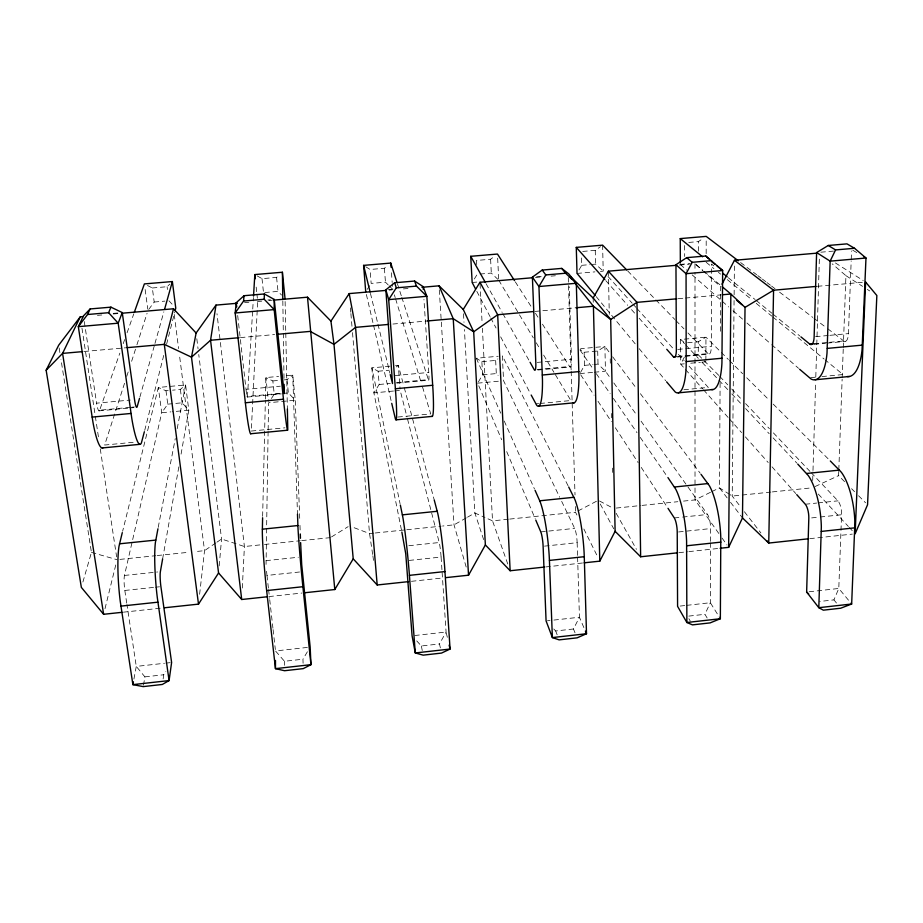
<?xml version="1.0" encoding="UTF-8"?>
<svg xmlns="http://www.w3.org/2000/svg" width="923" height="923" viewBox="0 0 923 923"><rect width="100%" height="100%" fill="white"/><g stroke="black" fill="none" stroke-linecap="round" stroke-linejoin="round"><path stroke-width="0.69" stroke-dasharray="4.62 3.46" d="M268.108 431.445L266.055 564.403M718.786 375.396L698.284 354.79L698.284 341.752L705.945 337.172L720.217 351.386M698.353 251.194L698.353 241.607L702.841 238.63M705.887 360.431L705.945 337.172L680.62 339.502L680.712 364.158L684.52 368.439M706.164 253.64L706.199 239.265M710.56 542.839L710.329 602.719L704.918 614.303L707.156 617.983M710.572 541.409L710.618 528.579A10.695 2.792 82.8 0 0 707.549 514.469L640.597 420.519M677.574 356.44L708.045 353.601A11.122 3.081 84.9 0 0 711.333 346.298L711.656 264.509M720.102 382.976L719.455 487.863L727.128 497.878M720.413 331.253L720.69 286.718L703.557 271.362M734.073 300.529L732.227 496.066L740.915 507.258M734.131 294.783L734.396 266.032M268.143 430.003L268.593 402.728L295.268 400.224L292.741 375.119L284.261 375.892M262.64 516.315L265.363 400.467M265.386 399.036L265.893 377.576L278.608 376.411M812.69 480.56L812.944 471.918M812.99 470.476L815.632 382.584M815.805 376.826L819.405 257.24M844.591 481.656L838.592 475.622L838.753 471.307M838.811 469.865L842.134 379.238M842.18 377.795L843.241 349.032M843.287 347.59L845.93 275.665L832.2 263.84M811.121 472.611L837.934 500.843A10.591 3.738 82 0 1 841.58 514.757L838.788 588.47L833.942 599.881L819.659 601.473M829.662 342.295L843.807 340.979A11.007 4.13 85 0 0 848.433 333.618L851.179 260.944M851.225 259.513L851.548 250.964M251.425 428.18L257.667 301.025M242.299 588.043L244.41 546.52L216.986 313.682M279.992 393.417L247.468 396.452L252.66 310.416M252.752 308.986L253.444 297.518M219.189 565.903L221.555 539.02L198.757 354.49M199.622 594.274L204.537 550.65L179.35 354.305M163.129 678.924L163.74 674.759L165.886 671.413M143.469 685.212L144.911 676.871L136.269 666.406L126.947 604.519M162.621 558.946L178.831 466.865M181.07 454.116L188.811 410.193L185.581 384.96L158.329 387.464L122.632 531.244M133.927 679.028L136.269 666.406L164.49 663.279M158.202 527.402L175.278 438.552M177.181 428.676L185.581 384.96L180.377 389.448L172.532 390.175M126.728 603.111L124.824 590.455A11.145 1.673 85.7 0 1 124.467 575.444L161.733 412.731L158.329 387.464L165.99 390.775L171.217 390.291M105.003 608.684L116.367 562.499M144.715 430.36L163.763 355.343M166.59 344.221L174.701 312.274M139.881 397.075L154.579 344.81M154.96 343.437L163.856 311.801M82.897 582.009L91.446 552.392L60.964 359.359M124.547 383.264L104.668 445.036L134.735 442.163M126.751 376.399L128.528 370.908M131.62 361.297L136.477 346.194M136.916 344.821L147.08 313.255M130.224 407.355L99.638 410.193L119.84 353.163M123.209 343.656L124.651 339.583M127.062 332.799L133.8 313.785M575.029 632.786L573.46 628.99L579.448 617.245L577.59 557.019M684.335 357.189L680.712 364.158L684.255 363.824M440.363 647.865L439.498 643.954L446.086 632.036L442.036 571.199M580.567 372.419L584.49 365.381L584.121 352.263L580.186 349.505M579.033 269.954L581.721 265.316L581.455 255.683M478.356 381.972L482.579 374.865L481.875 361.689L476.303 358.262L498.247 356.243M303.09 663.245L302.952 659.207L307.994 650.738M474.33 278.977L477.226 274.293M393.475 391.04L373.896 392.875L371.877 367.85L378.13 371.242L379.168 384.476L373.896 392.875L401.586 530.679M367.273 289.314L369.604 285.772M271.42 398.482L274.246 394.236L272.839 380.934L265.893 377.576L268.443 401.332M165.99 390.775L167.767 404.147L161.733 412.731L170.847 411.877M148.741 309.447L154.199 302.04L152.33 287.976L146.653 285.069M152.33 287.976L167.109 286.718L169.74 284.134M257.229 275.931L262.017 278.654L276.577 277.419L279.484 274.835M365.75 266.747L370.065 269.481L384.395 268.27L387.568 265.674M284.192 379.895L287.018 379.63L292.741 375.119L297.494 514.088M476.706 264.601L476.487 260.448L490.609 259.248L495.19 255.786M396.255 366.927L398.332 365.427L403.893 386.264M582.725 251.425L595.254 250.364L600.515 246.649M215.878 542.897L204.537 550.65L194.499 551.689M217.02 542.124L221.555 539.02L244.41 546.52L263.032 544.593M481.875 361.689L495.651 360.42L497.889 358.897M584.121 352.263L597.7 351.017L604.9 346.46L609.226 352.217M331.553 536.898L348.156 526.629M466.3 517.872L454.024 524.841L442.567 526.029M467.523 517.168L474.884 512.992L484.967 517.491M578.075 510.938L596.973 500.981M710.456 492.305L695.019 499.92L683.562 501.097M711.737 491.671L719.455 487.863L728.743 493.828M815.078 486.548L838.592 475.622M144.911 676.871L163.74 674.759M307.371 647.427L275.504 650.957L284.469 661.272L302.952 659.207M416.723 640.897L421.361 645.985L439.498 643.954M553.754 628.967L555.669 630.974L573.46 628.99M688.812 616.103L704.918 614.303M165.909 663.118L170.178 662.645M414.739 635.509L446.086 632.036L447.62 638.578M547.385 620.798L550.004 620.51M553.915 620.071L579.448 617.245L585.424 631.205M680.147 606.065L685.27 605.5M686.666 605.35L710.329 602.719L720.355 618.733M809.159 591.758L838.788 588.47L851.664 604.011M123.451 612.168L161.687 608.072M268.916 596.581L301.856 593.062M411.45 581.317L442.844 577.96M545.724 566.941L582.725 562.972M678.97 552.669L687.485 551.758M688.904 551.608L718.717 548.412M809.817 538.651L852.321 534.105M124.824 590.455L153.968 587.374M155.352 587.224L159.517 586.786M266.562 571.268L266.989 575.433L299.537 571.995M409.166 560.423L441.09 557.054A10.891 0.785 84.2 0 0 439.233 542.528L407.343 418.327M544.535 546.128L577.152 542.678A10.799 1.811 83.5 0 0 574.671 528.371L560.33 498.582M678.624 531.96L710.618 528.579M811.663 517.907L818.782 517.157M820.212 517.007L841.58 514.757M119.921 559.396L155.779 555.692M157.21 555.542L188.765 552.277M264.474 544.455L300.287 540.74M301.717 540.601L330.376 537.636M373.85 533.136L369.546 533.575L352.032 526.918M375.28 532.986L405.347 529.883M406.778 529.733L441.136 526.179M508.273 519.234L492.524 520.86L486.225 518.045M509.704 519.084L575.56 512.277L578.11 517.411M616.264 508.065L640.608 505.539M642.039 505.4L677.84 501.697M770.913 492.063L732.227 496.066L729.908 494.578M772.343 491.913L812.471 487.771M124.467 575.444L157.614 571.983M265.951 560.653L298.348 557.261M408.843 545.712L439.233 542.528M540.797 531.913L574.671 528.371M674.309 517.953L681.232 517.226M682.616 517.076L707.549 514.469M805.306 504.246L816.659 503.058M818.078 502.908L837.934 500.843M251.287 431.041L284.965 427.822M397.848 417.046L430.741 413.908L421.961 385.168M535.825 403.882L538.628 403.616M540.036 403.478L570.875 400.536L554.677 373.515M683.931 389.737L708.276 387.418L688.039 365.023M810.717 377.645L816.336 377.103M821.955 376.572L843.022 374.553L825.22 359.947M131.608 407.228L134.389 406.962M396.475 382.584L428.353 379.618A11.341 0.865 84.7 0 0 428.791 372.442L423.934 299.456M537.094 369.512L569.595 366.489A11.226 1.996 84.8 0 0 571.487 359.243L569.249 286.765M814.098 343.737L828.243 342.421M167.767 404.147L182.108 402.809L188.811 410.193L172.232 411.75M274.246 394.236L281.319 393.579M282.726 393.452L288.38 392.921L295.268 400.224L299.756 519.58M379.168 384.476L390.314 383.437M482.579 374.865L496.309 373.584L498.12 375.373M584.49 365.381L592.612 364.62M593.962 364.493L598.023 364.124L605.453 371.196L610.472 378.245M684.947 356.036L698.284 354.79M98.98 410.862L133.847 407.62M247.283 397.063L281.342 393.89M396.763 383.149L428.734 380.184M537.821 370.031L570.414 366.996M677.332 357.039L709.291 354.074M814.224 344.302L825.577 343.252M826.996 343.114L845.445 341.395M394.813 390.914L400.178 390.406L406.985 416.931M477.653 383.16L499.32 381.13M579.921 373.584L592.889 372.373M594.285 372.246L605.453 371.196L604.9 346.46L580.636 348.686M690.75 363.212L700.384 362.312M701.757 362.185L705.887 361.804M389.979 366.189L371.877 367.85L400.063 503.646M395.54 365.681L398.332 365.427L400.074 389.021M272.839 380.934L278.515 380.414M378.13 371.242L389.31 370.215M687.589 342.745L698.284 341.752M84.293 321.562L96.592 403.178L130.316 400.051M237.684 315.504L246.014 389.356L280.315 386.183M395.182 375.557L428.791 372.442M537.232 362.416L571.487 359.243M677.759 349.413L711.333 346.298M815.574 336.664L828.427 335.476M829.858 335.337L848.433 333.618M84.074 351.49L125.609 347.798M240.453 337.587L274.627 334.553M392.91 324.042L427.372 320.973M534.821 311.432L576.264 307.74M678.22 298.683L683.908 298.175M685.327 298.048L720.886 294.887M817.466 286.303L862.774 282.276M113.171 313.359L118.363 312.92M267.889 299.987L270.427 299.767M388.433 289.718L392.99 289.176M472.161 282.484L477.756 282M536.586 276.773L542.182 276.289M577.025 273.416L594.931 271.87M600.446 271.397L603.204 271.154L602.615 245.16M680.055 264.37L690.381 263.62M820.847 252.198L833.55 251.102M97.469 315.354L101.772 314.985M113.252 313.993L118.986 313.497M244.583 302.64L248.864 302.259M257.448 301.521L261.74 301.152M268.893 300.529L271.754 300.287M389.125 290.134L391.975 289.891M403.386 288.899L409.085 288.414M535.455 277.488L541.143 276.992M551.112 276.127L555.369 275.758M679.374 265.039L689.308 264.174M688.754 242.426L698.353 241.607M154.199 302.04L164.905 301.117M264.82 292.533L278.008 291.403L281.527 295.037M388.168 284.872L385.456 282.173L371.161 283.407L370.065 269.481M480.041 274.05L491.301 273.081L497.809 279.3M581.721 265.316L590.039 264.601M591.424 264.486L595.589 264.128L603.204 271.154M91.446 552.392L117.059 559.696M599.5 500.981L612.134 507.685M852.806 250.248L857.594 253.075M835.43 262.963L863.19 280.5M845.93 275.665L862.578 286.361M867.332 289.418L869.708 290.941M740.604 262.536L756.664 274.742M757.806 275.608L761.244 278.227M762.398 279.104L765.836 281.711M766.978 282.588L770.417 285.195M771.57 286.072L775.008 288.691M779.589 292.176L812.851 317.443M813.994 318.32L826.604 327.907M827.758 328.773L843.807 340.979M711.529 264.07L713.767 265.882M728.293 277.719L755.106 299.548M756.225 300.46L771.859 313.197M772.978 314.108L799.791 335.949M683.839 342.11L680.62 339.502L684.554 343.691M706.141 262.259L713.929 268.651M718.382 272.308L720.609 274.131M727.289 279.611L751.772 299.698M756.214 303.344L771.801 316.127M772.909 317.039L824.101 359.035M695.954 264.509L702.934 270.404M704.007 271.316L721.175 285.842M680.343 264.486L686.793 270.151M692.169 274.869L721.186 300.367M722.259 301.302L728.709 306.967M733.012 310.751L742.68 319.243M746.984 323.015L770.624 343.794M771.697 344.729L798.568 368.335M696.057 264.647L702.484 270.404M389.068 285.761L392.69 289.349L392.287 283.822M721.244 352.401L728.374 359.497M729.389 360.512L742.646 373.711M746.73 377.761L769.159 400.086M773.232 404.147L829.304 459.966M851.571 488.694L854.571 491.705M858.563 495.732L865.555 502.77M627.721 270.981L654.834 298.867M655.838 299.894L674.909 319.52M675.913 320.558L683.955 328.819M687.97 332.949L708.045 353.601M719.778 376.434L727.728 384.799M731.697 388.975L741.63 399.44M745.599 403.616L769.424 428.71M773.393 432.887L810.129 471.561M685.547 344.729L698.342 358.343M702.276 362.531L718.025 379.272M719.005 380.322L727.866 389.737M731.801 393.925L741.642 404.401M745.576 408.577L769.194 433.706M773.128 437.894L796.757 463.011M168.921 300.771L172.832 304.959M818.286 494.047L848.364 526.479M849.333 527.518L852.241 530.656M608.026 276.485L632.128 303.159M633.086 304.221L635.982 307.417M636.939 308.49L674.54 350.082M678.393 354.351L684.185 360.755M685.466 369.5L702.588 388.756M703.545 389.818L728.27 417.623M729.216 418.696L741.584 432.599M745.392 436.879L768.213 462.538M772.02 466.819L795.799 493.551M605.8 280.65L627.709 305.328M631.517 309.62L635.324 313.912M639.131 318.204L665.806 348.236M596.223 296.652L635.52 344.233M639.178 348.652L665.691 380.738M833.942 599.881L836.469 603.007M744.4 511.734L760.921 532.986M730.543 502.331L742.473 517.918M612.687 356.82L636.951 389.091M640.412 393.694L700.176 473.199M613.818 382.941L637.251 415.823M718.809 533.459L695.019 499.92L694.996 272.331M722.086 538.097L727.012 545.032M580.013 349.99L593.039 368.888M596.293 373.619L610.138 393.694M613.391 398.424L636.997 432.679M640.25 437.398L667.11 476.372M580.705 374.796L594.077 395.24M598.012 401.263L611.384 421.707M615.318 427.73L638.128 462.608M641.266 467.419L667.225 507.119M515.311 281.861L531.59 307.244M535.467 313.289L538.571 318.123M542.447 324.169L569.595 366.489M498.732 280.188L533.332 337.899M536.275 342.814L539.955 348.952M543.635 355.101L553.95 372.292M688.893 618.71L690.335 621.179M616.195 513.326L636.455 549.323M486.098 283.742L502.158 312.412M502.85 313.658L529.375 361.043M600.262 504.039L613.76 528.821M476.81 291.333L490.067 316.624M490.736 317.893L496.043 328.011M500.681 336.86L530.517 393.763M568.06 485.729L502.366 355.874L503.566 380.738L559.707 497.289M583.855 528.994L597.885 557.284M476.303 358.262L500.739 413.181M504.223 421.026L534.486 489.028M478.772 385.791L501.685 439.763M506.715 451.612L535.202 518.749M555.669 630.974L557.146 634.782M507.765 564.011L492.524 520.86L482.394 328.276M483.629 539.609L474.884 512.992L464.407 329.511M397.386 283.638L401.367 295.983M401.805 297.356L428.353 379.618M394.363 294.829L395.206 297.564M395.621 298.937L421.534 383.795M466.184 567.034L454.024 524.841L439.129 287.249M404.262 387.648L434.283 500.174M370.435 293.376L377.611 322.773M377.957 324.169L389.921 373.169M366.373 294.472L373.204 323.788M373.527 325.184L391.41 401.966M421.361 645.985L422.907 653.83M59.164 348.006L60.064 353.682M81.974 328.207L95.104 414.842M95.311 416.261L98.542 437.56M100.272 448.924L116.621 556.857M372.65 554.423L369.546 533.575L352.471 332.165M372.857 555.808L373.884 562.753M145.142 289.51L147.772 309.113M174.239 314.478L178.612 348.617M167.109 286.718L167.467 289.534M180.377 389.448L182.108 402.809M196.818 338.753L198.053 348.767M266.989 575.433L268.431 588.263M268.593 589.682L269.562 598.231M269.724 599.662L272.931 628.159M273.093 629.59L275.342 649.538M256.179 287.099L256.767 292.672M256.917 294.068L257.367 298.244M262.017 278.654L263.355 291.253M276.577 277.419L278.008 291.403M287.018 379.63L288.38 392.921M350.405 307.878L350.775 312.159M350.89 313.589L351.986 326.442M384.395 268.27L385.456 282.173M391.467 272.758L392.183 282.438M441.09 557.054L441.944 569.779M463.508 313.751L463.992 322.346M480.041 283.719L482.083 322.519M490.609 259.248L491.301 273.081M495.651 360.42L496.309 373.584M497.67 258.175L498.662 278.815M299.975 525.337L300.24 532.525M577.152 542.678L577.544 555.588M568.268 277.535L571.129 369.696M571.175 371.138L575.017 494.993M575.375 506.508L575.56 512.277M595.254 250.364L595.589 264.128M597.7 351.017L598.023 364.124M593.154 297.979L593.258 302.283M608.372 271.177L609.284 314.305M610.23 358.862L610.322 363.177M611.384 413.481L611.476 417.796M612.549 468.111L612.641 472.426M285.115 301.521L285.749 331.599M285.772 333.03L287.376 408.935M282.83 301.002L284.042 380.08M284.469 661.272L284.515 665.321M684.647 245.518L684.681 256.479M694.984 263.69L694.984 270.889M99.638 410.193A11.607 1.858 84.5 0 1 96.592 403.178M247.468 396.452A11.491 0.611 84.6 0 1 246.949 395.944M246.649 394.294A11.491 0.611 84.6 0 1 246.014 389.356"/><path stroke-width="1.38" d="M275.481 660.476L275.469 668.644L284.561 670.721L303.275 668.621L310.959 664.664L310.163 647.115L301.706 564.657L300.621 542.586M830.319 460.981L841.28 472.184A44.604 15.76 82 0 1 854.871 523.329L851.664 604.011L840.668 608.222L823.339 610.172L818.805 607.692L821.332 526.895A44.696 14.768 82.2 0 0 808.283 475.564L797.737 464.061M262.605 517.745L262.328 531.544A46.427 2.331 85 0 0 266.124 585.932L275.469 668.644L310.959 664.664L302.409 582.078A46.312 1.177 84.8 0 1 297.991 527.887L297.494 514.088M250.929 433.533A48.365 2.584 84.6 0 1 245.922 407.608L235.18 312.989L236.242 302.721L244.03 295.706L264.37 293.964L274.235 299.444L274.166 309.597L283.961 404.043A48.238 1.304 84.6 0 0 287.768 429.01L287.376 408.935M668.01 508.319L674.309 517.953A10.718 2.55 83 0 1 677.228 532.11L677.586 606.353L686.874 622.494L692.481 624.871L710.145 622.887L720.355 618.733L720.794 537.59A45.008 11.768 82.8 0 0 709.36 485.706L701.042 474.353M711.46 389.494A46.808 12.991 84.9 0 0 721.936 362.97L722.651 270.52L705.818 256.006L686.7 257.644L675.959 264.728L676.363 349.54A11.145 2.815 84.9 0 1 673.421 356.82L666.752 349.309M720.136 548.262L728.651 547.351L730.843 294.01L722.248 286.741M728.651 547.351L742.473 517.918L745.034 307.382L730.843 294.01L722.305 294.76M711.552 260.632L692.181 262.305L686.066 273.704L686.181 366.316A46.923 11.861 84.9 0 1 675.221 391.987L666.602 381.845M851.664 604.011L818.805 607.692L806.644 592.035L808.813 518.207A10.626 3.507 82.2 0 0 805.306 504.246L796.745 494.624M847.187 376.515A46.346 17.387 85 0 0 862.047 349.829L865.982 258.025L854.536 248.287L846.991 243.868L828.254 245.472L816.613 252.567L814.144 336.791A11.041 3.865 85 0 1 809.852 344.141L800.91 336.86M244.03 295.706L243.568 301.048L235.18 312.989L274.166 309.597L264.209 299.26L264.37 293.964M799.641 369.281L811.075 379.007A46.462 16.291 85 0 0 827.008 353.117L830.146 261.151L835.569 249.925L854.536 248.287M253.525 296.075L254.829 274.569L282.392 272.239L285.045 298.66M157.937 528.81L155.399 542.505A46.785 5.838 85.5 0 0 157.291 597.504L169.082 680.574L162.31 684.462L143.227 686.608L132.889 684.635L120.267 601.438A46.9 7.038 85.7 0 1 119.021 546.231L122.286 532.64M237.43 303.252L215.982 305.109L210.559 340.252L241.711 599.5L267.485 596.743M162.621 558.946L160.371 571.695A11.111 1.385 85.5 0 0 160.914 586.636L171.609 662.483L169.082 680.574L132.889 684.635L133.408 681.832M215.982 305.109L196.114 333.03L191.499 357.166L218.566 572.975L241.711 599.5M144.357 431.756L141.381 442.994A48.734 6.473 84.5 0 1 131.77 418.315L118.179 323.188L122.251 312.574L110.933 307.151L90.154 308.94L83.439 315.931L78.328 326.661L92.911 421.961A48.861 7.799 84.5 0 0 103.122 447.667M175.058 310.878L175.762 308.109L172.37 281.55L144.38 283.915L134.273 312.424M121.859 313.243L173.501 308.778L164.282 344.36L198.503 604.127L164.513 607.772M139.488 398.448L137.169 406.708A11.572 1.534 84.5 0 1 134.539 399.671L122.251 312.574M164.64 309.055L172.37 281.55M108.626 312.701L118.179 323.188L78.328 326.661L87.535 314.512L108.626 312.701L110.933 307.151M87.535 314.512L90.154 308.94M83.116 316.601L80.255 316.843L62.579 353.394L46.15 370.238L81.351 587.397L103.63 614.291L122.032 612.318M46.15 370.238L58.714 345.167L80.255 316.843M584.144 562.822L599.8 561.149L615.11 531.302L610.68 319.462L593.154 297.979L570.264 276.6M722.005 284.203L734.454 260.274L816.693 253.167M445.705 577.648L468.538 575.202L485.371 544.939L473.684 331.784L463.254 309.447L439.036 285.818L421.926 287.295M593.154 297.979L608.372 271.177L676.524 265.282M573.01 402.74A47.269 8.422 84.8 0 0 578.952 376.376L576.31 283.269L565.568 273.231L545.793 274.939L538.94 286.522L542.459 379.803A47.396 7.234 84.8 0 1 536.678 405.22L531.187 395.032M304.728 592.751L334.795 589.532L353.221 558.83L333.988 344.348L330.93 321.123L307.497 297.194L273.185 300.16M463.254 309.447L479.972 282.276L532.606 277.731M198.503 604.127L218.566 572.975M431.791 416.238A47.754 3.657 84.7 0 0 432.991 390.06L426.841 296.295L423.069 286.58L414.6 281.042L394.675 282.761L396.29 287.849L388.687 299.617L395.736 393.556A47.869 2.423 84.7 0 1 395.356 418.73L391.733 403.363M330.93 321.123L349.194 293.595L386.276 290.387M390.256 374.576L392.517 383.541L385.86 289.799L394.675 282.761M532.398 277.131L542.205 270.07L561.715 268.397L568.856 273.981L576.31 283.269L538.94 286.522L532.398 277.131L535.802 362.543A11.261 1.719 84.8 0 1 534.267 369.765L530.079 362.289M745.034 307.382L773.566 290.214L816.047 286.43M434.283 500.174L437.79 513.557A45.862 3.311 84.2 0 1 444.644 566.953L450.078 649.054L441.517 653.08L423.161 655.145L415.281 652.953L412.085 635.809L405.739 553.731L401.874 532.086M450.078 649.054L415.281 652.953L409.074 570.737A45.977 2.192 84.3 0 0 402.82 517.134L400.351 505.054M720.355 618.733L686.874 622.494L686.597 541.224A45.112 10.741 83 0 0 675.717 489.155L667.929 477.56M120.925 606.123L157.914 602.177M266.632 590.582L302.882 586.716M409.431 575.352L444.967 571.556M584.271 556.696L586.509 633.743L577.117 637.839L559.119 639.87L552.381 637.574L549.427 560.423L584.271 556.696L584.074 552.127A45.435 7.626 83.5 0 0 574.891 499.493L568.706 487.009M686.689 545.781L720.863 542.136M821.308 531.417L854.813 527.841M353.221 558.83L377.195 584.986L408.589 581.628M485.371 544.939L510.142 570.749L544.305 567.091M615.11 531.302L640.643 556.777L677.551 552.819M808.398 538.801L768.744 543.059L742.473 517.918M119.505 543.809L155.768 540.093M262.34 529.191L297.887 525.545M402.382 514.849L437.237 511.284M535.075 490.332L539.724 500.797L573.91 497.289M674.436 487.009L707.976 483.571M806.598 473.476L839.503 470.107M102.13 447.955L139.835 444.344M250.618 433.752L287.549 430.222M396.094 419.838L432.287 416.377M538.651 406.201L574.129 402.809M678.393 392.84L713.156 389.518M815.378 379.745L849.472 376.48M673.421 356.82L676.19 356.566M809.852 344.141L814.098 343.737M92.115 417.104L131.031 413.458M245.356 402.774L283.453 399.221M395.39 388.756L432.702 385.272M542.332 375.026L578.883 371.611M686.274 361.574L722.074 358.228M827.285 348.398L862.37 345.121M82.632 351.617L62.579 353.394L103.63 614.291M127.039 347.671L164.282 344.36L191.499 357.166L210.559 340.252L239.034 337.714M277.465 334.299L310.209 331.392L333.988 344.348L355.563 327.365L388.595 324.423M427.372 320.973L453.228 318.677L473.684 331.784L497.67 314.731L533.39 311.559M576.264 307.74L593.408 306.217L610.68 319.462L636.985 302.352L676.801 298.81M243.568 301.048L264.209 299.26M396.29 287.849L416.481 286.107L426.841 296.295L388.687 299.617L385.86 289.799M365.727 291.68L363.604 265.374L390.752 263.078L396.936 282.276M475.483 288.807L472.161 282.484L470.73 256.306L497.474 254.044L514.538 280.65M595.312 295.545L577.025 273.416L576.275 247.387L602.615 245.16L626.717 269.943M680.343 263.055L680.251 238.596L706.21 236.392L738.308 260.794M863.582 256.617L865.982 258.025L830.146 261.151L816.613 252.567M828.254 245.472L835.569 249.925M734.454 260.274L773.566 290.214L768.744 543.059L767.001 540.82M711.668 261.636L714.967 264.301M717.159 266.078L722.651 270.52L686.066 273.704L675.959 264.728M680.251 238.596L702.599 256.79M722.709 273.162L727.174 276.808M686.7 257.644L692.181 262.305M736.566 300.194L741.861 304.682M806.644 592.035L808.675 593.985M705.818 256.006L708.737 258.821M173.501 308.778L196.114 333.03M608.372 271.177L636.985 302.352L640.643 556.777M576.275 247.387L604.842 279.577M569.814 276.692L571.441 278.734M575.779 284.169L593.408 306.217L599.8 561.149M561.715 268.397L565.568 273.231M542.205 270.07L545.793 274.939M470.73 256.306L485.394 282.496M479.972 282.276L497.67 314.731L510.142 570.749M439.036 285.818L453.228 318.677L468.538 575.202M585.424 631.205L586.509 633.743L552.381 637.574L546.081 620.937L543.116 546.278A10.822 1.558 83.7 0 0 540.797 531.913L535.767 520.064M539.724 500.797L540.59 503.012A45.539 6.553 83.7 0 1 549.197 555.831L549.427 560.423M414.6 281.042L416.481 286.107M363.604 265.374L370.088 291.968M449.155 645.131L449.766 647.738M349.194 293.595L355.563 327.365L377.195 584.986M236.242 302.721L236.726 306.99M254.829 274.569L255.279 278.746M274.235 299.444L284.18 393.636L284.111 384.395M334.795 589.532L307.497 297.194M390.752 263.078L391.052 267.22M423.069 286.58L423.265 289.441M300.298 533.967L300.46 538.282M282.392 272.239L282.807 299.56M865.601 282.034L855.148 533.794L867.551 504.777L876.85 295.522L865.601 282.034"/></g></svg>
